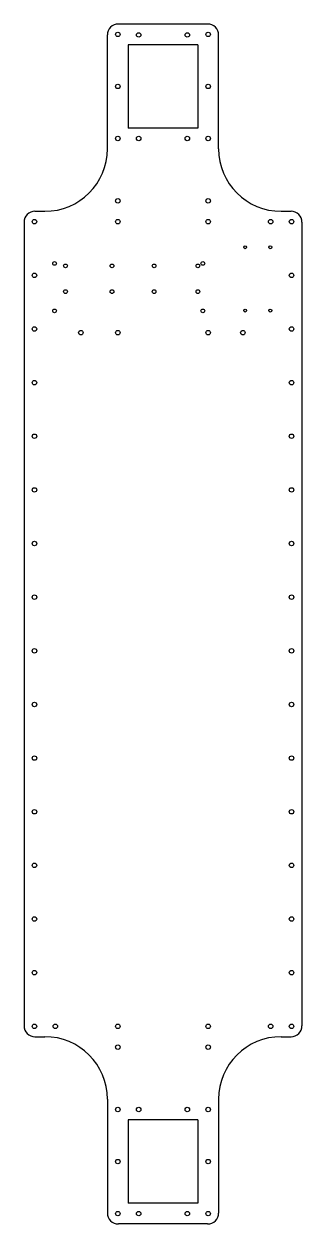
# Model space of a CAD drawing. Extents: x -5 to 5, y -21.6 to 21.6.
import ezdxf

# ---------------------------------------------------------------- set-up
doc = ezdxf.new("R2010")
doc.units = 0
doc.header["$MEASUREMENT"] = 0
doc.layers.add('VISIBLE', color=7, linetype='CONTINUOUS')

msp = doc.modelspace()

# ---------------------------------------------------------------- linework, layer by layer
at = {"layer": 'VISIBLE'}
for p, q in [((1.606, 21.625), (-1.606, 21.625)), ((-2, 17.125), (-2, 21.231)), ((2, 17.125), (2, 21.231)), ((1.25, 20.875), (-1.25, 20.875)), ((-1.25, 20.875), (-1.25, 17.875)), ((1.25, 20.875), (1.25, 17.875)), ((1.25, 17.875), (-1.25, 17.875)), ((-4.606, 14.875), (-4.25, 14.875)), ((4.25, 14.875), (4.606, 14.875)), ((-5, 14.481), (-5, -14.481)), ((5, 14.481), (5, -14.481)), ((-4.606, -14.875), (-4.25, -14.875)), ((4.25, -14.875), (4.606, -14.875)), ((-2, -17.125), (-2, -21.231)), ((2, -17.125), (2, -21.231)), ((1.25, -17.875), (-1.25, -17.875)), ((-1.25, -17.875), (-1.25, -20.875)), ((1.25, -17.875), (1.25, -20.875)), ((1.25, -20.875), (-1.25, -20.875)), ((1.606, -21.625), (-1.606, -21.625))]:
    msp.add_line(p, q, dxfattribs=at)
for centre, radius in [((-1.625, 21.25), 0.0805), ((-0.875, 21.231), 0.0805), ((0.875, 21.231), 0.0805), ((1.625, 21.25), 0.0805), ((-1.625, 19.375), 0.0805), ((1.625, 19.375), 0.0805), ((-1.625, 17.5), 0.0805), ((-0.875, 17.5), 0.0805), ((0.875, 17.5), 0.0805), ((1.625, 17.5), 0.0805), ((-1.625, 15.25), 0.0805), ((1.625, 15.25), 0.0805), ((-4.625, 14.5), 0.0805), ((-1.625, 14.5), 0.0805), ((1.625, 14.5), 0.0805), ((3.875, 14.5), 0.0805), ((4.625, 14.5), 0.0805), ((2.957, 13.578), 0.0512), ((3.862, 13.578), 0.0512), ((-3.902, 12.997), 0.0669), ((-3.508, 12.908), 0.0669), ((-1.835, 12.908), 0.0669), ((-0.319, 12.908), 0.0669), ((1.256, 12.908), 0.0669), ((1.433, 12.997), 0.0669), ((-4.625, 12.567), 0.0805), ((4.625, 12.567), 0.0805), ((-3.508, 11.979), 0.0669), ((-1.835, 11.979), 0.0669), ((-0.319, 11.979), 0.0669), ((1.256, 11.979), 0.0669), ((-3.902, 11.284), 0.0669), ((1.433, 11.284), 0.0669), ((2.957, 11.294), 0.0512), ((3.862, 11.294), 0.0512), ((-4.625, 10.633), 0.0805), ((-2.955, 10.5), 0.0805), ((-1.625, 10.5), 0.0805), ((1.625, 10.5), 0.0805), ((2.875, 10.5), 0.0805), ((4.625, 10.633), 0.0805), ((-4.625, 8.7), 0.0805), ((4.625, 8.7), 0.0805), ((-4.625, 6.767), 0.0805), ((4.625, 6.767), 0.0805), ((-4.625, 4.833), 0.0805), ((4.625, 4.833), 0.0805), ((-4.625, 2.9), 0.0805), ((4.625, 2.9), 0.0805), ((-4.625, 0.967), 0.0805), ((4.625, 0.967), 0.0805), ((-4.625, -0.967), 0.0805), ((4.625, -0.967), 0.0805), ((-4.625, -2.9), 0.0805), ((4.625, -2.9), 0.0805), ((-4.625, -4.833), 0.0805), ((4.625, -4.833), 0.0805), ((-4.625, -6.767), 0.0805), ((4.625, -6.767), 0.0805), ((-4.625, -8.7), 0.0805), ((4.625, -8.7), 0.0805), ((-4.625, -10.633), 0.0805), ((4.625, -10.633), 0.0805), ((-4.625, -12.567), 0.0805), ((4.625, -12.567), 0.0805), ((-4.625, -14.5), 0.0805), ((-3.875, -14.5), 0.0805), ((-1.625, -14.5), 0.0805), ((1.625, -14.5), 0.0805), ((3.875, -14.5), 0.0805), ((4.625, -14.5), 0.0805), ((-1.625, -15.25), 0.0805), ((1.625, -15.25), 0.0805), ((-1.625, -17.5), 0.0805), ((-0.875, -17.5), 0.0805), ((0.875, -17.5), 0.0805), ((1.625, -17.5), 0.0805), ((-1.625, -19.375), 0.0805), ((1.625, -19.375), 0.0805), ((-1.625, -21.25), 0.0805), ((-0.875, -21.25), 0.0805), ((0.875, -21.25), 0.0805), ((1.625, -21.25), 0.0805)]:
    msp.add_circle(centre, radius, dxfattribs=at)
for centre, radius, start, end in [((-1.606, 21.231), 0.394, 90, 180), ((1.606, 21.231), 0.394, 0, 90), ((-4.25, 17.125), 2.25, 270, 0), ((4.25, 17.125), 2.25, 180, 270), ((-4.606, 14.481), 0.394, 90, 180), ((4.606, 14.481), 0.394, 0, 90), ((-4.606, -14.481), 0.394, 180, 270), ((4.606, -14.481), 0.394, 270, 0), ((-4.25, -17.125), 2.25, 0, 90), ((4.25, -17.125), 2.25, 90, 180), ((-1.606, -21.231), 0.394, 180, 270), ((1.606, -21.231), 0.394, 270, 0)]:
    msp.add_arc(centre, radius, start, end, dxfattribs=at)

doc.saveas('drawing.dxf')
